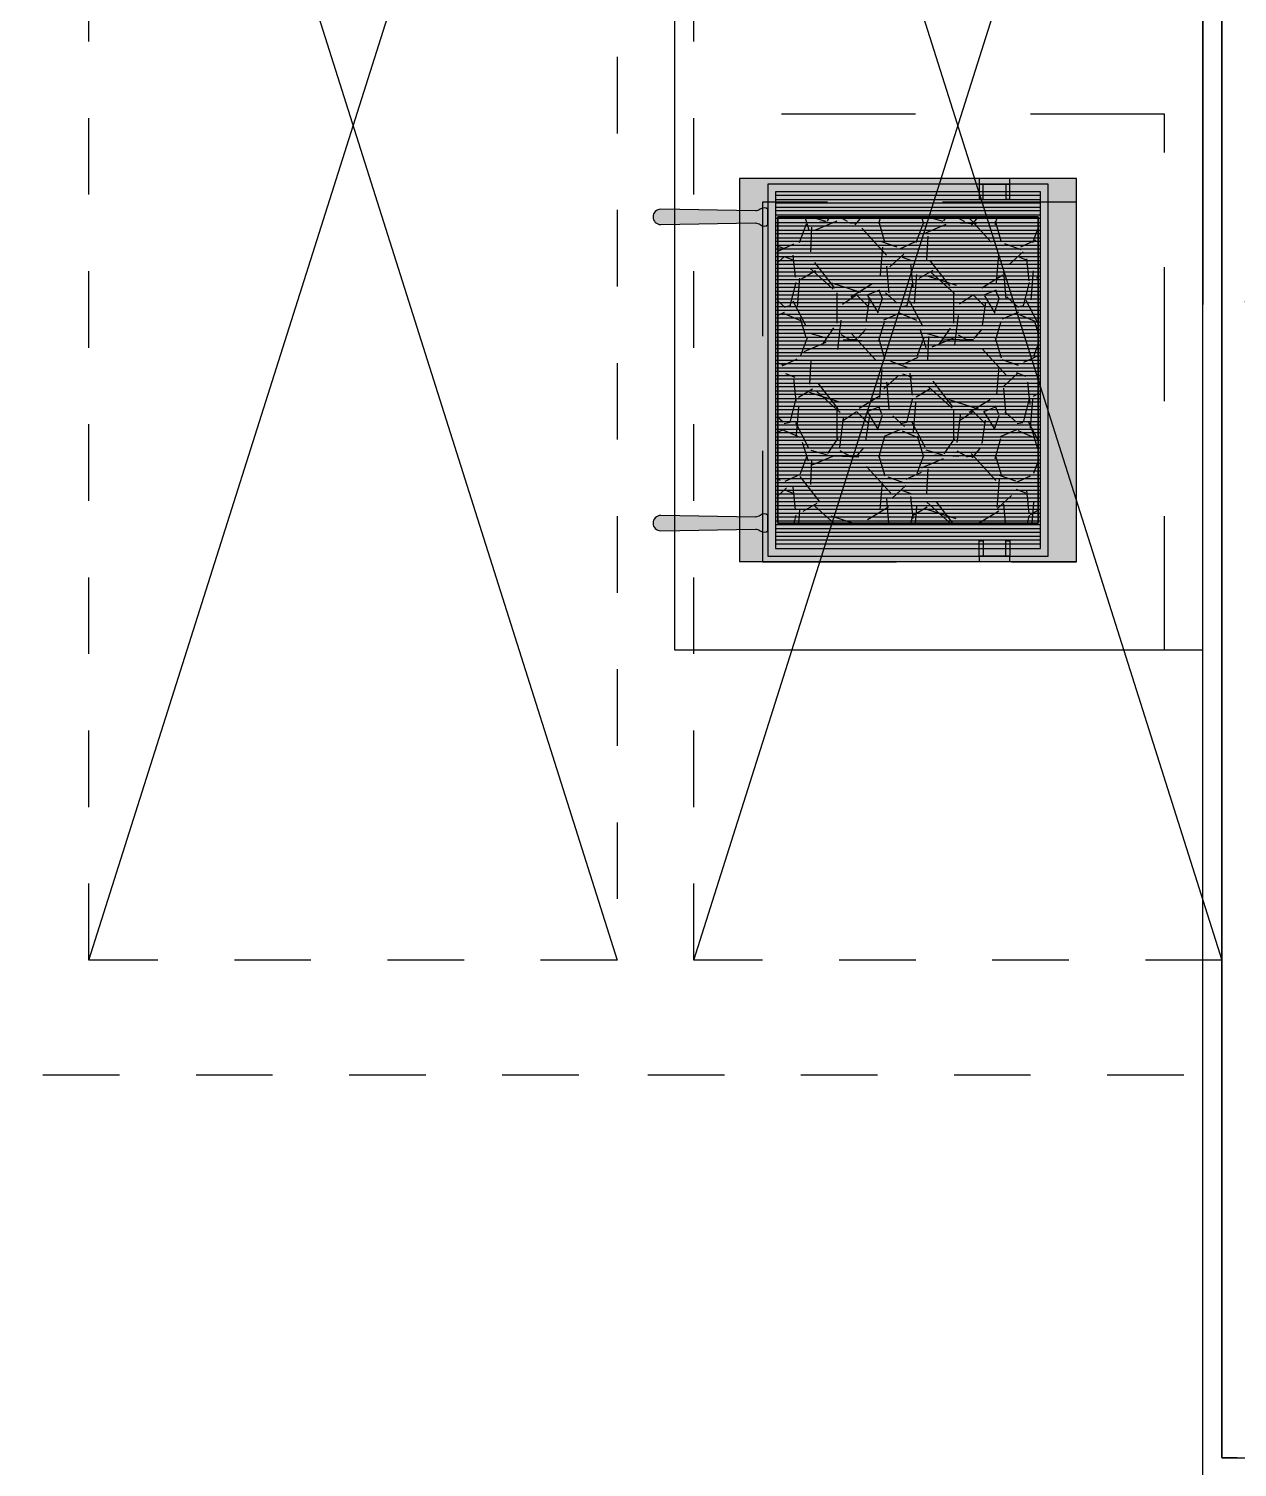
# Model space of a CAD drawing. Header units: metres. Extents: x -40 to 570, y -25 to 184.
# Drawn here: x 72.821 to 74.4, y -7.192 to -5.313 of the extents above; entities that cross this region are included whole.
import ezdxf

# ---------------------------------------------------------------- set-up
doc = ezdxf.new("R2010")
doc.units = ezdxf.units.M
for name, pattern in [('DUPLEX SUPERIOR$0$DASHEDX2', [1.5, 1, -0.5]), ('DUPLEX SUPERIOR$0$DISCONTINU', [0.3250000029802323, 0.1749999970197678, -0.1500000059604645]), ('DUPLEX SUPERIOR$0$ESTILO_TQS_0001', [1, 0.7, -0.3])]:
    doc.linetypes.add(name, pattern=pattern)
for name, color, linetype in [('ARQ-DIM', 2, 'Continuous'), ('DUPLEX SUPERIOR$0$1', 232, 'DUPLEX SUPERIOR$0$DASHEDX2'), ('DUPLEX SUPERIOR$0$21', 232, 'Continuous'), ('DUPLEX SUPERIOR$0$210', 15, 'DUPLEX SUPERIOR$0$ESTILO_TQS_0001'), ('DUPLEX SUPERIOR$0$4', 2, 'Continuous'), ('DUPLEX SUPERIOR$0$5', 232, 'Continuous'), ('DUPLEX SUPERIOR$0$ARQ-ALV ACAB', 4, 'Continuous'), ('DUPLEX SUPERIOR$0$ARQ-ALV OSSO', 5, 'Continuous'), ('DUPLEX SUPERIOR$0$ARQ-HID', 7, 'Continuous'), ('DUPLEX SUPERIOR$0$ARQ-MOB', 7, 'Continuous'), ('DUPLEX SUPERIOR$0$Hatch Largrill', 254, 'Continuous'), ('DUPLEX SUPERIOR$0$Largrill', 1, 'Continuous'), ('DUPLEX SUPERIOR$0$PA_MOB', 1, 'Continuous')]:
    doc.layers.add(name, color=color, linetype=linetype)

# ---------------------------------------------------------------- blocks, each defined once
blk = doc.blocks.new('DUPLEX SUPERIOR$0$planta duplex inferior tipo 1')
at = {"layer": 'DUPLEX SUPERIOR$0$ARQ-ALV ACAB'}
blk.add_lwpolyline([(11.07493068375636, 3.999889886526696), (11.0749339636386, 0.2600190269588851)], dxfattribs=at)
at = {"layer": 'DUPLEX SUPERIOR$0$ARQ-ALV OSSO'}
blk.add_lwpolyline([(11.09998853712318, 3.974889708841437), (11.09993411711397, 0.06501902695888484), (9.490026281357956, 0.06491053205002606), (9.490225878485166, 1.145050558936201), (9.350225447210534, 1.145050558936201)], dxfattribs=at)
at = {"layer": 'DUPLEX SUPERIOR$0$ARQ-ALV OSSO', "elevation": 4.318356323501638e-06}
blk.add_lwpolyline([(11.09998853712318, 3.974889708841437), (11.119961841911, 3.974889567211219)], dxfattribs=at)
blk = doc.blocks.new('*U1068')
at = {"layer": 'DUPLEX SUPERIOR$0$Hatch Largrill'}
h = blk.add_hatch(color=253, dxfattribs=at)
h.set_gradient(color1=(150, 150, 150), color2=(235, 235, 235), rotation=45, tint=1, name='CYLINDER')
h.paths.add_polyline_path([(-0.5, 0), (0, 0), (0, 0.4399999999999979), (-0.5, 0.4399999999999979)])
h.paths.add_polyline_path([(-0.4499999999999993, 0.0499999999999972), (-0.0500000000000007, 0.0499999999999972), (-0.0500000000000007, 0.389999999999997), (-0.4499999999999993, 0.389999999999997)], flags=16)
h.paths.add_polyline_path([(-0.5, 0.3129999999999953), (-0.4930000000000003, 0.3129999999999953), (-0.4930000000000003, 0.352999999999998), (-0.5, 0.352999999999998)], flags=17)
h.paths.add_polyline_path([(-0.0069999999999997, 0.3129999999999953), (0, 0.3129999999999953), (0, 0.352999999999998), (-0.0069999999999997, 0.352999999999998)], flags=16)
h = blk.add_hatch(color=253, dxfattribs=at)
h.set_gradient(color1=(173, 173, 173), rotation=45, tint=1, name='CYLINDER')
h.paths.add_polyline_path([(-0.4930000000000003, 0.0369999999999955), (-0.0069999999999997, 0.0369999999999955), (-0.0069999999999997, 0.4029999999999953), (-0.4930000000000003, 0.4029999999999953)])
h.paths.add_polyline_path([(-0.4829000000000008, 0.0469999999999971), (-0.0168999999999997, 0.0469999999999971), (-0.0168999999999997, 0.3929999999999936), (-0.4829000000000008, 0.3929999999999936)], flags=16)
h = blk.add_hatch(color=253, dxfattribs=at)
h.set_gradient(color1=(173, 173, 173), rotation=45, tint=1, name='CYLINDER')
h.paths.add_polyline_path([(-0.4779000000000019, 0.0469999999999971), (-0.4729000000000011, 0.0469999999999971), (-0.4729000000000011, 0.3929999999999936), (-0.4779000000000019, 0.3929999999999936)])
h = blk.add_hatch(color=253, dxfattribs=at)
h.set_gradient(color1=(173, 173, 173), rotation=45, tint=1, name='CYLINDER')
h.paths.add_polyline_path([(-0.4679000000000021, 0.0469999999999971), (-0.4629000000000012, 0.0469999999999971), (-0.4629000000000012, 0.3929999999999936), (-0.4679000000000021, 0.3929999999999936)])
h = blk.add_hatch(color=253, dxfattribs=at)
h.set_gradient(color1=(173, 173, 173), rotation=45, tint=1, name='CYLINDER')
h.paths.add_polyline_path([(-0.4579000000000022, 0.0469999999999971), (-0.4529000000000015, 0.0469999999999971), (-0.4529000000000015, 0.3929999999999936), (-0.4579000000000022, 0.3929999999999936)])
blk.add_hatch(color=253, dxfattribs=at).paths.add_polyline_path([(-0.4499999999999993, 0.0499999999999972), (-0.0500000000000007, 0.0499999999999972), (-0.0500000000000007, 0.389999999999997), (-0.4499999999999993, 0.389999999999997)])
h = blk.add_hatch(color=253, dxfattribs=at)
h.set_gradient(color1=(173, 173, 173), rotation=45, tint=1, name='CYLINDER')
h.paths.add_polyline_path([(-0.4479000000000024, 0.0469999999999971), (-0.4429000000000018, 0.0469999999999971), (-0.4429000000000018, 0.3929999999999936), (-0.4479000000000024, 0.3929999999999936)])
h = blk.add_hatch(color=253, dxfattribs=at)
h.set_gradient(color1=(173, 173, 173), rotation=45, tint=1, name='CYLINDER')
h.paths.add_polyline_path([(-0.4379000000000027, 0.0469999999999971), (-0.432900000000002, 0.0469999999999971), (-0.432900000000002, 0.3929999999999936), (-0.4379000000000027, 0.3929999999999936)])
h = blk.add_hatch(color=253, dxfattribs=at)
h.set_gradient(color1=(173, 173, 173), rotation=45, tint=1, name='CYLINDER')
h.paths.add_polyline_path([(-0.427900000000003, 0.0469999999999971), (-0.4229000000000022, 0.0469999999999971), (-0.4229000000000022, 0.3929999999999936), (-0.427900000000003, 0.3929999999999936)])
h = blk.add_hatch(color=253, dxfattribs=at)
h.set_gradient(color1=(173, 173, 173), rotation=45, tint=1, name='CYLINDER')
h.paths.add_polyline_path([(-0.4179000000000032, 0.0469999999999971), (-0.4129000000000024, 0.0469999999999971), (-0.4129000000000024, 0.3929999999999936), (-0.4179000000000032, 0.3929999999999936)])
h = blk.add_hatch(color=253, dxfattribs=at)
h.set_gradient(color1=(173, 173, 173), rotation=45, tint=1, name='CYLINDER')
h.paths.add_polyline_path([(-0.4079000000000034, 0.0469999999999971), (-0.4029000000000025, 0.0469999999999971), (-0.4029000000000025, 0.3929999999999936), (-0.4079000000000034, 0.3929999999999936)])
h = blk.add_hatch(color=253, dxfattribs=at)
h.set_gradient(color1=(173, 173, 173), rotation=45, tint=1, name='CYLINDER')
h.paths.add_polyline_path([(-0.3979000000000035, 0.0469999999999971), (-0.3929000000000027, 0.0469999999999971), (-0.3929000000000027, 0.3929999999999936), (-0.3979000000000035, 0.3929999999999936)])
h = blk.add_hatch(color=253, dxfattribs=at)
h.set_gradient(color1=(173, 173, 173), rotation=45, tint=1, name='CYLINDER')
h.paths.add_polyline_path([(-0.3879000000000037, 0.0469999999999971), (-0.3829000000000029, 0.0469999999999971), (-0.3829000000000029, 0.3929999999999936), (-0.3879000000000037, 0.3929999999999936)])
h = blk.add_hatch(color=253, dxfattribs=at)
h.set_gradient(color1=(173, 173, 173), rotation=45, tint=1, name='CYLINDER')
h.paths.add_polyline_path([(-0.3779000000000039, 0.0469999999999971), (-0.3729000000000031, 0.0469999999999971), (-0.3729000000000031, 0.3929999999999936), (-0.3779000000000039, 0.3929999999999936)])
h = blk.add_hatch(color=253, dxfattribs=at)
h.set_gradient(color1=(173, 173, 173), rotation=45, tint=1, name='CYLINDER')
h.paths.add_polyline_path([(-0.3679000000000041, 0.0469999999999971), (-0.3629000000000033, 0.0469999999999971), (-0.3629000000000033, 0.3929999999999936), (-0.3679000000000041, 0.3929999999999936)])
h = blk.add_hatch(color=253, dxfattribs=at)
h.set_gradient(color1=(173, 173, 173), rotation=45, tint=1, name='CYLINDER')
h.paths.add_polyline_path([(-0.3579000000000043, 0.0469999999999971), (-0.3529000000000035, 0.0469999999999971), (-0.3529000000000035, 0.3929999999999936), (-0.3579000000000043, 0.3929999999999936)])
h = blk.add_hatch(color=253, dxfattribs=at)
h.set_gradient(color1=(173, 173, 173), rotation=45, tint=1, name='CYLINDER')
h.paths.add_polyline_path([(-0.3479000000000045, 0.0469999999999971), (-0.3429000000000038, 0.0469999999999971), (-0.3429000000000038, 0.3929999999999936), (-0.3479000000000045, 0.3929999999999936)])
h = blk.add_hatch(color=253, dxfattribs=at)
h.set_gradient(color1=(173, 173, 173), rotation=45, tint=1, name='CYLINDER')
h.paths.add_polyline_path([(-0.3379000000000047, 0.0469999999999971), (-0.332900000000004, 0.0469999999999971), (-0.332900000000004, 0.3929999999999936), (-0.3379000000000047, 0.3929999999999936)])
h = blk.add_hatch(color=253, dxfattribs=at)
h.set_gradient(color1=(173, 173, 173), rotation=45, tint=1, name='CYLINDER')
h.paths.add_polyline_path([(-0.327900000000005, 0.0469999999999971), (-0.3229000000000042, 0.0469999999999971), (-0.3229000000000042, 0.3929999999999936), (-0.327900000000005, 0.3929999999999936)])
h = blk.add_hatch(color=253, dxfattribs=at)
h.set_gradient(color1=(173, 173, 173), rotation=45, tint=1, name='CYLINDER')
h.paths.add_polyline_path([(-0.3179000000000052, 0.0469999999999971), (-0.3129000000000044, 0.0469999999999971), (-0.3129000000000044, 0.3929999999999936), (-0.3179000000000052, 0.3929999999999936)])
h = blk.add_hatch(color=253, dxfattribs=at)
h.set_gradient(color1=(173, 173, 173), rotation=45, tint=1, name='CYLINDER')
h.paths.add_polyline_path([(-0.3079000000000054, 0.0469999999999971), (-0.3029000000000046, 0.0469999999999971), (-0.3029000000000046, 0.3929999999999936), (-0.3079000000000054, 0.3929999999999936)])
h = blk.add_hatch(color=253, dxfattribs=at)
h.set_gradient(color1=(173, 173, 173), rotation=45, tint=1, name='CYLINDER')
h.paths.add_polyline_path([(-0.2979000000000056, 0.0469999999999971), (-0.2929000000000048, 0.0469999999999971), (-0.2929000000000048, 0.3929999999999936), (-0.2979000000000056, 0.3929999999999936)])
h = blk.add_hatch(color=253, dxfattribs=at)
h.set_gradient(color1=(173, 173, 173), rotation=45, tint=1, name='CYLINDER')
h.paths.add_polyline_path([(-0.2879000000000058, 0.0469999999999971), (-0.282900000000005, 0.0469999999999971), (-0.282900000000005, 0.3929999999999936), (-0.2879000000000058, 0.3929999999999936)])
h = blk.add_hatch(color=253, dxfattribs=at)
h.set_gradient(color1=(173, 173, 173), rotation=45, tint=1, name='CYLINDER')
h.paths.add_polyline_path([(-0.277900000000006, 0.0469999999999971), (-0.2729000000000052, 0.0469999999999971), (-0.2729000000000052, 0.3929999999999936), (-0.277900000000006, 0.3929999999999936)])
h = blk.add_hatch(color=253, dxfattribs=at)
h.set_gradient(color1=(173, 173, 173), rotation=45, tint=1, name='CYLINDER')
h.paths.add_polyline_path([(-0.2679000000000062, 0.0469999999999971), (-0.2629000000000055, 0.0469999999999971), (-0.2629000000000055, 0.3929999999999936), (-0.2679000000000062, 0.3929999999999936)])
h = blk.add_hatch(color=253, dxfattribs=at)
h.set_gradient(color1=(173, 173, 173), rotation=45, tint=1, name='CYLINDER')
h.paths.add_polyline_path([(-0.2579000000000065, 0.0469999999999971), (-0.2529000000000057, 0.0469999999999971), (-0.2529000000000057, 0.3929999999999936), (-0.2579000000000065, 0.3929999999999936)])
h = blk.add_hatch(color=253, dxfattribs=at)
h.set_gradient(color1=(173, 173, 173), rotation=45, tint=1, name='CYLINDER')
h.paths.add_polyline_path([(-0.2479000000000067, 0.0469999999999971), (-0.2429000000000059, 0.0469999999999971), (-0.2429000000000059, 0.3929999999999936), (-0.2479000000000067, 0.3929999999999936)])
h = blk.add_hatch(color=253, dxfattribs=at)
h.set_gradient(color1=(173, 173, 173), rotation=45, tint=1, name='CYLINDER')
h.paths.add_polyline_path([(-0.2379000000000069, 0.0469999999999971), (-0.2329000000000061, 0.0469999999999971), (-0.2329000000000061, 0.3929999999999936), (-0.2379000000000069, 0.3929999999999936)])
h = blk.add_hatch(color=253, dxfattribs=at)
h.set_gradient(color1=(173, 173, 173), rotation=45, tint=1, name='CYLINDER')
h.paths.add_polyline_path([(-0.2279000000000071, 0.0469999999999971), (-0.2229000000000063, 0.0469999999999971), (-0.2229000000000063, 0.3929999999999936), (-0.2279000000000071, 0.3929999999999936)])
h = blk.add_hatch(color=253, dxfattribs=at)
h.set_gradient(color1=(173, 173, 173), rotation=45, tint=1, name='CYLINDER')
h.paths.add_polyline_path([(-0.2179000000000073, 0.0469999999999971), (-0.2129000000000065, 0.0469999999999971), (-0.2129000000000065, 0.3929999999999936), (-0.2179000000000073, 0.3929999999999936)])
h = blk.add_hatch(color=253, dxfattribs=at)
h.set_gradient(color1=(173, 173, 173), rotation=45, tint=1, name='CYLINDER')
h.paths.add_polyline_path([(-0.2079000000000075, 0.0469999999999971), (-0.2029000000000067, 0.0469999999999971), (-0.2029000000000067, 0.3929999999999936), (-0.2079000000000075, 0.3929999999999936)])
h = blk.add_hatch(color=253, dxfattribs=at)
h.set_gradient(color1=(173, 173, 173), rotation=45, tint=1, name='CYLINDER')
h.paths.add_polyline_path([(-0.1979000000000077, 0.0469999999999971), (-0.1929000000000069, 0.0469999999999971), (-0.1929000000000069, 0.3929999999999936), (-0.1979000000000077, 0.3929999999999936)])
h = blk.add_hatch(color=253, dxfattribs=at)
h.set_gradient(color1=(173, 173, 173), rotation=45, tint=1, name='CYLINDER')
h.paths.add_polyline_path([(-0.1879000000000079, 0.0469999999999971), (-0.1829000000000072, 0.0469999999999971), (-0.1829000000000072, 0.3929999999999936), (-0.1879000000000079, 0.3929999999999936)])
h = blk.add_hatch(color=253, dxfattribs=at)
h.set_gradient(color1=(173, 173, 173), rotation=45, tint=1, name='CYLINDER')
h.paths.add_polyline_path([(-0.1779000000000082, 0.0469999999999971), (-0.1729000000000074, 0.0469999999999971), (-0.1729000000000074, 0.3929999999999936), (-0.1779000000000082, 0.3929999999999936)])
h = blk.add_hatch(color=253, dxfattribs=at)
h.set_gradient(color1=(173, 173, 173), rotation=45, tint=1, name='CYLINDER')
h.paths.add_polyline_path([(-0.1679000000000084, 0.0469999999999971), (-0.1629000000000076, 0.0469999999999971), (-0.1629000000000076, 0.3929999999999936), (-0.1679000000000084, 0.3929999999999936)])
h = blk.add_hatch(color=253, dxfattribs=at)
h.set_gradient(color1=(173, 173, 173), rotation=45, tint=1, name='CYLINDER')
h.paths.add_polyline_path([(-0.1579000000000086, 0.0469999999999971), (-0.1529000000000078, 0.0469999999999971), (-0.1529000000000078, 0.3929999999999936), (-0.1579000000000086, 0.3929999999999936)])
h = blk.add_hatch(color=253, dxfattribs=at)
h.set_gradient(color1=(173, 173, 173), rotation=45, tint=1, name='CYLINDER')
h.paths.add_polyline_path([(-0.1479000000000088, 0.0469999999999971), (-0.142900000000008, 0.0469999999999971), (-0.142900000000008, 0.3929999999999936), (-0.1479000000000088, 0.3929999999999936)])
h = blk.add_hatch(color=253, dxfattribs=at)
h.set_gradient(color1=(173, 173, 173), rotation=45, tint=1, name='CYLINDER')
h.paths.add_polyline_path([(-0.137900000000009, 0.0469999999999971), (-0.1329000000000082, 0.0469999999999971), (-0.1329000000000082, 0.3929999999999936), (-0.137900000000009, 0.3929999999999936)])
h = blk.add_hatch(color=253, dxfattribs=at)
h.set_gradient(color1=(173, 173, 173), rotation=45, tint=1, name='CYLINDER')
h.paths.add_polyline_path([(-0.1279000000000092, 0.0469999999999971), (-0.1229000000000084, 0.0469999999999971), (-0.1229000000000084, 0.3929999999999936), (-0.1279000000000092, 0.3929999999999936)])
h = blk.add_hatch(color=253, dxfattribs=at)
h.set_gradient(color1=(173, 173, 173), rotation=45, tint=1, name='CYLINDER')
h.paths.add_polyline_path([(-0.1179000000000094, 0.0469999999999971), (-0.1129000000000087, 0.0469999999999971), (-0.1129000000000087, 0.3929999999999936), (-0.1179000000000094, 0.3929999999999936)])
h = blk.add_hatch(color=253, dxfattribs=at)
h.set_gradient(color1=(173, 173, 173), rotation=45, tint=1, name='CYLINDER')
h.paths.add_polyline_path([(-0.1079000000000096, 0.0469999999999971), (-0.1029000000000089, 0.0469999999999971), (-0.1029000000000089, 0.3929999999999936), (-0.1079000000000096, 0.3929999999999936)])
h = blk.add_hatch(color=253, dxfattribs=at)
h.set_gradient(color1=(173, 173, 173), rotation=45, tint=1, name='CYLINDER')
h.paths.add_polyline_path([(-0.0979000000000099, 0.0469999999999971), (-0.0929000000000091, 0.0469999999999971), (-0.0929000000000091, 0.3929999999999936), (-0.0979000000000099, 0.3929999999999936)])
h = blk.add_hatch(color=253, dxfattribs=at)
h.set_gradient(color1=(173, 173, 173), rotation=45, tint=1, name='CYLINDER')
h.paths.add_polyline_path([(-0.0879000000000101, 0.0469999999999971), (-0.0829000000000093, 0.0469999999999971), (-0.0829000000000093, 0.3929999999999936), (-0.0879000000000101, 0.3929999999999936)])
h = blk.add_hatch(color=253, dxfattribs=at)
h.set_gradient(color1=(173, 173, 173), rotation=45, tint=1, name='CYLINDER')
h.paths.add_polyline_path([(-0.0779000000000103, 0.0469999999999971), (-0.0729000000000095, 0.0469999999999971), (-0.0729000000000095, 0.3929999999999936), (-0.0779000000000103, 0.3929999999999936)])
h = blk.add_hatch(color=253, dxfattribs=at)
h.set_gradient(color1=(173, 173, 173), rotation=45, tint=1, name='CYLINDER')
h.paths.add_polyline_path([(-0.0679000000000105, 0.0469999999999971), (-0.0629000000000097, 0.0469999999999971), (-0.0629000000000097, 0.3929999999999936), (-0.0679000000000105, 0.3929999999999936)])
h = blk.add_hatch(color=253, dxfattribs=at)
h.set_gradient(color1=(173, 173, 173), rotation=45, tint=1, name='CYLINDER')
h.paths.add_polyline_path([(-0.0579000000000107, 0.0469999999999971), (-0.0529000000000108, 0.0469999999999971), (-0.0529000000000108, 0.3929999999999936), (-0.0579000000000107, 0.3929999999999936)])
h = blk.add_hatch(color=253, dxfattribs=at)
h.set_gradient(color1=(173, 173, 173), rotation=45, tint=1, name='CYLINDER')
h.paths.add_polyline_path([(-0.0479000000000109, 0.0469999999999971), (-0.0429000000000102, 0.0469999999999971), (-0.0429000000000102, 0.3929999999999936), (-0.0479000000000109, 0.3929999999999936)])
h = blk.add_hatch(color=253, dxfattribs=at)
h.set_gradient(color1=(173, 173, 173), rotation=45, tint=1, name='CYLINDER')
h.paths.add_polyline_path([(-0.0379000000000112, 0.0469999999999971), (-0.0329000000000104, 0.0469999999999971), (-0.0329000000000104, 0.3929999999999936), (-0.0379000000000112, 0.3929999999999936)])
h = blk.add_hatch(color=253, dxfattribs=at)
h.set_gradient(color1=(173, 173, 173), rotation=45, tint=1, name='CYLINDER')
h.paths.add_polyline_path([(-0.0279000000000114, 0.0469999999999971), (-0.0229000000000106, 0.0469999999999971), (-0.0229000000000106, 0.3929999999999936), (-0.0279000000000114, 0.3929999999999936)])
h = blk.add_hatch(color=253, dxfattribs=at)
h.set_gradient(color1=(173, 173, 173), rotation=45, tint=1, name='CYLINDER')
h.paths.add_polyline_path([(-0.5, 0.3129999999999953), (-0.4930000000000003, 0.3129999999999953), (-0.4930000000000003, 0.352999999999998), (-0.5, 0.352999999999998)])
h.paths.add_polyline_path([(-0.0069999999999997, 0.3129999999999953), (0, 0.3129999999999953), (0, 0.352999999999998), (-0.0069999999999997, 0.352999999999998)])
h = blk.add_hatch(color=253, dxfattribs=at)
h.set_gradient(color1=(173, 173, 173), rotation=45, tint=1, name='CYLINDER')
h.paths.add_polyline_path([(-0.4930000000000003, 0.347999999999999), (-0.4730000000000008, 0.347999999999999), (-0.4730000000000008, 0.352999999999998), (-0.4930000000000003, 0.352999999999998)])
h.paths.add_polyline_path([(-0.4930000000000003, 0.3129999999999953), (-0.4730000000000008, 0.3129999999999953), (-0.4730000000000008, 0.3179999999999943), (-0.4930000000000003, 0.3179999999999943)])
h = blk.add_hatch(color=253, dxfattribs=at)
h.set_gradient(color1=(173, 173, 173), rotation=45, tint=1, name='CYLINDER')
h.paths.add_polyline_path([(-0.0069999999999997, 0.347999999999999), (-0.0269999999999993, 0.347999999999999), (-0.0269999999999993, 0.352999999999998), (-0.0069999999999997, 0.352999999999998)])
h.paths.add_polyline_path([(-0.0069999999999997, 0.3129999999999953), (-0.0269999999999993, 0.3129999999999953), (-0.0269999999999993, 0.3179999999999943), (-0.0069999999999997, 0.3179999999999943)])
h = blk.add_hatch(color=253, dxfattribs=at)
h.set_gradient(color1=(173, 173, 173), color2=(214, 214, 214), rotation=45, tint=1, name='CYLINDER')
edge = h.paths.add_edge_path()
edge.add_line((-0.4577917786448484, 0.0206603958884735), (-0.4599999999999991, -0.1030000000000015))
edge.add_arc((-0.4499999999999993, -0.1030000000000015), 0.009999999999999787, 180, 360)
edge.add_line((-0.4399999999999995, -0.1030000000000015), (-0.4422082213551501, 0.020660395888445))
edge.add_arc((-0.4274983449304524, 0.01909101518969371), 0.0147933573000686, 147.6811216957337, 173.9102116723435, ccw=False)
edge.add_arc((-0.4452500000000042, 0.0319999999999947), 0.007250000000003951, 316.3971810273174, 403.6028189726826)
edge.add_line((-0.4399999999999995, 0.0369999999999955), (-0.4599999999999991, 0.0369999999999955))
edge.add_arc((-0.4547499999999979, 0.0319999999999947), 0.00725000000000138, 136.397181027298, 223.602818972702)
edge.add_arc((-0.4725016550695304, 0.01909101518969219), 0.01479335730005605, 6.089788327778592, 32.31887830430401, ccw=False)
h = blk.add_hatch(color=253, dxfattribs=at)
h.set_gradient(color1=(173, 173, 173), color2=(214, 214, 214), rotation=45, tint=1, name='CYLINDER')
edge = h.paths.add_edge_path()
edge.add_line((-0.0577917786448499, 0.0206603958884735), (-0.0600000000000005, -0.1030000000000015))
edge.add_arc((-0.0500000000000007, -0.1030000000000015), 0.0099999999999998, 180, 360)
edge.add_line((-0.0400000000000009, -0.1030000000000015), (-0.0422082213551516, 0.020660395888445))
edge.add_arc((-0.02749834493045376, 0.01909101518969359), 0.01479335730006866, 147.6811216957333, 173.9102116723431, ccw=False)
edge.add_arc((-0.04525000000000561, 0.0319999999999947), 0.007250000000003956, 316.3971810273175, 403.6028189726826)
edge.add_line((-0.0400000000000009, 0.0369999999999955), (-0.0600000000000005, 0.0369999999999955))
edge.add_arc((-0.05474999999999934, 0.0319999999999947), 0.007250000000001391, 136.3971810272981, 223.6028189727019)
edge.add_arc((-0.07250165506953182, 0.01909101518969228), 0.014793357300056, 6.089788327778308, 32.31887830430372, ccw=False)
at = {"layer": 'DUPLEX SUPERIOR$0$Largrill'}
h = blk.add_hatch(dxfattribs=at)
h.set_pattern_fill('GRAVEL', color=254, scale=0.006, angle=270)
h.set_pattern_definition([(228.0127875, (-5.142959903690836, 18.48634724131397), (-1.219200000095747, -1.371599999914905), [0.0205032864, -2.029829018373899]), (184.969741, (-5.15667590369084, 18.47110724131396), (1.82879999927643, 0.1524000086818754), [0.0351842832, -3.483242933611438]), (132.5104471, (-5.191727903690837, 18.46805924131396), (1.524000000643649, -1.676399999414756), [0.0248088912, -2.456083367645998]), (267.273689, (-5.251163903690841, 18.42995924131396), (0.1524000003191835, 3.047999999983987), [0.03204027119999998, -3.171986245544272]), (292.83365418, (-5.25268790369084, 18.39795524131396), (-0.7620000000638047, 1.828799999973323), [0.03141802199999999, -3.110388464720632]), (357.2736889999999, (-5.240495903690837, 18.36899924131396), (-3.047999999983987, 0.1524000003191837), [0.03204027119999998, -3.171986245544272]), (37.69424047, (-5.208491903690838, 18.36747524131396), (-1.981199999912153, -1.524000000114024), [0.0423716196, -4.194786918854819]), (72.25532837, (-5.174963903690841, 18.39338324131396), (1.066800000286757, 3.352799999908731), [0.0400031712, -3.9603153961143]), (121.42956562, (-5.162771903690837, 18.43148324131396), (-1.219200000172987, 1.98119999989356), [0.03214878, -3.18273274192272]), (175.2363583, (-5.179535903690836, 18.45891524131397), (1.67639999997597, -0.1524000002633554), [0.03670279679999999, -1.798436216999997]), (222.3974378, (-5.216111903690839, 18.46196324131397), (-1.828799999941479, -1.676400000063839), [0.04746467519999998, -4.699006350730611]), (138.81407483, (-5.100287903690839, 18.42843524131397), (-1.06679999993601, 0.9144000000743508), [0.0162002724, -1.603833949460639]), (171.4692344, (-5.112479903690838, 18.43910324131396), (1.981200000053379, -0.3047999996542405), [0.0308209188, -3.051278339822399]), (225, (-5.142959903690836, 18.44367524131396), (0, -0.1524000000000143), [0.0215525604, -0.19397358650568]), (203.19859051, (-5.153627903690837, 18.46196324131397), (0.7620000000207654, 0.30479999994656), [0.0116064792, -1.149037342133639]), (291.80140949, (-5.164295903690837, 18.45739124131396), (-0.1524000000318897, 0.4571999999893725), [0.0164139372, -0.8042851794]), (30.96375653, (-5.158199903690839, 18.44215124131396), (0.4572000000111829, 0.3047999999832675), [0.02665917959999999, -0.8619778891745987]), (161.56505118, (-5.135339903690834, 18.45586724131397), (0.3048000000079551, -0.1523999999840252), [0.0192772284, -0.46265388700968]), (16.389540334, (-5.25268790369084, 18.45739124131396), (1.524000000000008, 0.4572000000000146), [0.02700528, -2.673529600352333]), (70.34617594, (-5.226779903690838, 18.46501124131396), (-0.609600000055759, -1.676399999980224), [0.0226559364, -2.242932940691999]), (293.19859051, (-5.135339903690834, 18.48634724131397), (-0.3047999999467957, 0.7620000000213172), [0.023212806, -1.137431015333637]), (343.6104596700001, (-5.12619590369084, 18.46501124131396), (-1.524000000031936, 0.4571999998933717), [0.02700527999999999, -2.673529600352393]), (339.44395478, (-5.25268790369084, 18.36290324131396), (-0.7619999999999918, 0.3048000000000126), [0.026042112, -1.276064058786356]), (294.7751406, (-5.228303903690836, 18.35375924131396), (-0.7620000009070158, 1.676399999587635), [0.0218203272, -2.160215602843198]), (66.80140949, (-5.133815903690836, 18.33394724131396), (0.3047999999521379, 0.7620000000191581), [0.023212806, -1.137431015333639]), (17.35402464, (-5.124671903690837, 18.35528324131396), (-1.981199999960581, -0.6096000001279478), [0.0255469644, -2.529142558812]), (69.44395478, (-5.208491903690838, 18.33394724131396), (-0.3048000000053077, -0.7619999999978779), [0.013021056, -1.28908511478636]), (101.3099324739999, (-5.142959903690836, 18.33394724131396), (-0.152400000000024, 0.6096000000000223), [0.007770875999999999, -0.7693196978715601]), (165.963756532, (-5.144483903690837, 18.34156724131396), (0.4571999999999708, -0.1523999999999919), [0.031418022, -0.59694327534414]), (186.00900596, (-5.174963903690841, 18.34918724131396), (1.52399999999192, 0.1524000000797612), [0.02911602, -2.882481891800218]), (303.69006753, (-5.158199903690839, 18.42843524131397), (-0.1524000000211781, 0.3047999999894221), [0.0219794328, -0.5275065815808003]), (353.15722659, (-5.14600790369084, 18.41014724131397), (2.590800000015939, -0.3047999998643636), [0.0383734056, -3.798960543901857]), (60.9453959, (-5.10790790369084, 18.40557524131396), (-0.6096000000167812, -1.066799999990414), [0.0156904944, -1.553363539086598]), (90, (-5.100287903690839, 18.41929124131397), (-0.1524, 0.1524), [0.009144, -0.143256]), (120.25643716, (-5.178011903690839, 18.35375924131396), (0.6095999999254299, -1.066800000042587), [0.0211720176, -2.096036446392]), (48.01278749999999, (-5.188679903690838, 18.37204724131397), (1.219200000100518, 1.371599999910612), [0.04100657279999999, -2.009325731973899]), (0, (-5.161247903690836, 18.40252724131396), (0.1524, 0.1524), [0.039624, -0.112776]), (325.3048465, (-5.121623903690838, 18.40252724131396), (1.52400000057729, -1.066799999175274), [0.0240965736, -2.385559003448399]), (254.0546040999999, (-5.101811903690839, 18.38881124131397), (-0.1523999999893534, -0.6096000000026848), [0.02218974479999999, -1.087299002326318]), (207.64597536, (-5.10790790369084, 18.36747524131396), (-2.895600000106402, -1.523999999797843), [0.03612870599999999, -3.576747865376272]), (175.42607874, (-5.139911903690839, 18.35071124131397), (-1.981199999999929, 0.1523999999999687), [0.0382217676, -3.783950787374398])])
h.paths.add_polyline_path([(-0.4499999999999993, 0.0499999999999972), (-0.0500000000000007, 0.0499999999999972), (-0.0500000000000007, 0.389999999999997), (-0.4499999999999993, 0.389999999999997)])
at = {"layer": 'DUPLEX SUPERIOR$0$Largrill', "color": 0}
blk.add_lwpolyline([(-0.5, 0), (0, 0), (0, 0.4399999999999979), (-0.5, 0.4399999999999979), (-0.5, 0)], dxfattribs=at)
for points in [[(-0.4930000000000003, 0.0369999999999955), (-0.0069999999999997, 0.0369999999999955), (-0.0069999999999997, 0.4029999999999953), (-0.4930000000000003, 0.4029999999999953)], [(-0.4829000000000008, 0.0469999999999971), (-0.0168999999999997, 0.0469999999999971), (-0.0168999999999997, 0.3929999999999936), (-0.4829000000000008, 0.3929999999999936)], [(-0.4779000000000019, 0.0469999999999971), (-0.4729000000000011, 0.0469999999999971), (-0.4729000000000011, 0.3929999999999936), (-0.4779000000000019, 0.3929999999999936)], [(-0.4679000000000021, 0.0469999999999971), (-0.4629000000000012, 0.0469999999999971), (-0.4629000000000012, 0.3929999999999936), (-0.4679000000000021, 0.3929999999999936)], [(-0.4579000000000022, 0.0469999999999971), (-0.4529000000000015, 0.0469999999999971), (-0.4529000000000015, 0.3929999999999936), (-0.4579000000000022, 0.3929999999999936)], [(-0.4499999999999993, 0.389999999999997), (-0.0500000000000007, 0.389999999999997), (-0.0500000000000007, 0.0499999999999972), (-0.4499999999999993, 0.0499999999999972)], [(-0.4499999999999993, 0.0499999999999972), (-0.0500000000000007, 0.0499999999999972), (-0.0500000000000007, 0.389999999999997), (-0.4499999999999993, 0.389999999999997)], [(-0.4479000000000024, 0.0469999999999971), (-0.4429000000000018, 0.0469999999999971), (-0.4429000000000018, 0.3929999999999936), (-0.4479000000000024, 0.3929999999999936)], [(-0.4379000000000027, 0.0469999999999971), (-0.432900000000002, 0.0469999999999971), (-0.432900000000002, 0.3929999999999936), (-0.4379000000000027, 0.3929999999999936)], [(-0.427900000000003, 0.0469999999999971), (-0.4229000000000022, 0.0469999999999971), (-0.4229000000000022, 0.3929999999999936), (-0.427900000000003, 0.3929999999999936)], [(-0.4179000000000032, 0.0469999999999971), (-0.4129000000000024, 0.0469999999999971), (-0.4129000000000024, 0.3929999999999936), (-0.4179000000000032, 0.3929999999999936)], [(-0.4079000000000034, 0.0469999999999971), (-0.4029000000000025, 0.0469999999999971), (-0.4029000000000025, 0.3929999999999936), (-0.4079000000000034, 0.3929999999999936)], [(-0.3979000000000035, 0.0469999999999971), (-0.3929000000000027, 0.0469999999999971), (-0.3929000000000027, 0.3929999999999936), (-0.3979000000000035, 0.3929999999999936)], [(-0.3879000000000037, 0.0469999999999971), (-0.3829000000000029, 0.0469999999999971), (-0.3829000000000029, 0.3929999999999936), (-0.3879000000000037, 0.3929999999999936)], [(-0.3779000000000039, 0.0469999999999971), (-0.3729000000000031, 0.0469999999999971), (-0.3729000000000031, 0.3929999999999936), (-0.3779000000000039, 0.3929999999999936)], [(-0.3679000000000041, 0.0469999999999971), (-0.3629000000000033, 0.0469999999999971), (-0.3629000000000033, 0.3929999999999936), (-0.3679000000000041, 0.3929999999999936)], [(-0.3579000000000043, 0.0469999999999971), (-0.3529000000000035, 0.0469999999999971), (-0.3529000000000035, 0.3929999999999936), (-0.3579000000000043, 0.3929999999999936)], [(-0.3479000000000045, 0.0469999999999971), (-0.3429000000000038, 0.0469999999999971), (-0.3429000000000038, 0.3929999999999936), (-0.3479000000000045, 0.3929999999999936)], [(-0.3379000000000047, 0.0469999999999971), (-0.332900000000004, 0.0469999999999971), (-0.332900000000004, 0.3929999999999936), (-0.3379000000000047, 0.3929999999999936)], [(-0.327900000000005, 0.0469999999999971), (-0.3229000000000042, 0.0469999999999971), (-0.3229000000000042, 0.3929999999999936), (-0.327900000000005, 0.3929999999999936)], [(-0.3179000000000052, 0.0469999999999971), (-0.3129000000000044, 0.0469999999999971), (-0.3129000000000044, 0.3929999999999936), (-0.3179000000000052, 0.3929999999999936)], [(-0.3079000000000054, 0.0469999999999971), (-0.3029000000000046, 0.0469999999999971), (-0.3029000000000046, 0.3929999999999936), (-0.3079000000000054, 0.3929999999999936)], [(-0.2979000000000056, 0.0469999999999971), (-0.2929000000000048, 0.0469999999999971), (-0.2929000000000048, 0.3929999999999936), (-0.2979000000000056, 0.3929999999999936)], [(-0.2879000000000058, 0.0469999999999971), (-0.282900000000005, 0.0469999999999971), (-0.282900000000005, 0.3929999999999936), (-0.2879000000000058, 0.3929999999999936)], [(-0.277900000000006, 0.0469999999999971), (-0.2729000000000052, 0.0469999999999971), (-0.2729000000000052, 0.3929999999999936), (-0.277900000000006, 0.3929999999999936)], [(-0.2679000000000062, 0.0469999999999971), (-0.2629000000000055, 0.0469999999999971), (-0.2629000000000055, 0.3929999999999936), (-0.2679000000000062, 0.3929999999999936)], [(-0.2579000000000065, 0.0469999999999971), (-0.2529000000000057, 0.0469999999999971), (-0.2529000000000057, 0.3929999999999936), (-0.2579000000000065, 0.3929999999999936)], [(-0.2479000000000067, 0.0469999999999971), (-0.2429000000000059, 0.0469999999999971), (-0.2429000000000059, 0.3929999999999936), (-0.2479000000000067, 0.3929999999999936)], [(-0.2379000000000069, 0.0469999999999971), (-0.2329000000000061, 0.0469999999999971), (-0.2329000000000061, 0.3929999999999936), (-0.2379000000000069, 0.3929999999999936)], [(-0.2279000000000071, 0.0469999999999971), (-0.2229000000000063, 0.0469999999999971), (-0.2229000000000063, 0.3929999999999936), (-0.2279000000000071, 0.3929999999999936)], [(-0.2179000000000073, 0.0469999999999971), (-0.2129000000000065, 0.0469999999999971), (-0.2129000000000065, 0.3929999999999936), (-0.2179000000000073, 0.3929999999999936)], [(-0.2079000000000075, 0.0469999999999971), (-0.2029000000000067, 0.0469999999999971), (-0.2029000000000067, 0.3929999999999936), (-0.2079000000000075, 0.3929999999999936)], [(-0.1979000000000077, 0.0469999999999971), (-0.1929000000000069, 0.0469999999999971), (-0.1929000000000069, 0.3929999999999936), (-0.1979000000000077, 0.3929999999999936)], [(-0.1879000000000079, 0.0469999999999971), (-0.1829000000000072, 0.0469999999999971), (-0.1829000000000072, 0.3929999999999936), (-0.1879000000000079, 0.3929999999999936)], [(-0.1779000000000082, 0.0469999999999971), (-0.1729000000000074, 0.0469999999999971), (-0.1729000000000074, 0.3929999999999936), (-0.1779000000000082, 0.3929999999999936)], [(-0.1679000000000084, 0.0469999999999971), (-0.1629000000000076, 0.0469999999999971), (-0.1629000000000076, 0.3929999999999936), (-0.1679000000000084, 0.3929999999999936)], [(-0.1579000000000086, 0.0469999999999971), (-0.1529000000000078, 0.0469999999999971), (-0.1529000000000078, 0.3929999999999936), (-0.1579000000000086, 0.3929999999999936)], [(-0.1479000000000088, 0.0469999999999971), (-0.142900000000008, 0.0469999999999971), (-0.142900000000008, 0.3929999999999936), (-0.1479000000000088, 0.3929999999999936)], [(-0.137900000000009, 0.0469999999999971), (-0.1329000000000082, 0.0469999999999971), (-0.1329000000000082, 0.3929999999999936), (-0.137900000000009, 0.3929999999999936)], [(-0.1279000000000092, 0.0469999999999971), (-0.1229000000000084, 0.0469999999999971), (-0.1229000000000084, 0.3929999999999936), (-0.1279000000000092, 0.3929999999999936)], [(-0.1179000000000094, 0.0469999999999971), (-0.1129000000000087, 0.0469999999999971), (-0.1129000000000087, 0.3929999999999936), (-0.1179000000000094, 0.3929999999999936)], [(-0.1079000000000096, 0.0469999999999971), (-0.1029000000000089, 0.0469999999999971), (-0.1029000000000089, 0.3929999999999936), (-0.1079000000000096, 0.3929999999999936)], [(-0.0979000000000099, 0.0469999999999971), (-0.0929000000000091, 0.0469999999999971), (-0.0929000000000091, 0.3929999999999936), (-0.0979000000000099, 0.3929999999999936)], [(-0.0879000000000101, 0.0469999999999971), (-0.0829000000000093, 0.0469999999999971), (-0.0829000000000093, 0.3929999999999936), (-0.0879000000000101, 0.3929999999999936)], [(-0.0779000000000103, 0.0469999999999971), (-0.0729000000000095, 0.0469999999999971), (-0.0729000000000095, 0.3929999999999936), (-0.0779000000000103, 0.3929999999999936)], [(-0.0679000000000105, 0.0469999999999971), (-0.0629000000000097, 0.0469999999999971), (-0.0629000000000097, 0.3929999999999936), (-0.0679000000000105, 0.3929999999999936)], [(-0.0579000000000107, 0.0469999999999971), (-0.0529000000000108, 0.0469999999999971), (-0.0529000000000108, 0.3929999999999936), (-0.0579000000000107, 0.3929999999999936)], [(-0.0479000000000109, 0.0469999999999971), (-0.0429000000000102, 0.0469999999999971), (-0.0429000000000102, 0.3929999999999936), (-0.0479000000000109, 0.3929999999999936)], [(-0.0379000000000112, 0.0469999999999971), (-0.0329000000000104, 0.0469999999999971), (-0.0329000000000104, 0.3929999999999936), (-0.0379000000000112, 0.3929999999999936)], [(-0.0279000000000114, 0.0469999999999971), (-0.0229000000000106, 0.0469999999999971), (-0.0229000000000106, 0.3929999999999936), (-0.0279000000000114, 0.3929999999999936)], [(-0.5, 0.3129999999999953), (-0.4930000000000003, 0.3129999999999953), (-0.4930000000000003, 0.352999999999998), (-0.5, 0.352999999999998)], [(-0.4930000000000003, 0.347999999999999), (-0.4730000000000008, 0.347999999999999), (-0.4730000000000008, 0.352999999999998), (-0.4930000000000003, 0.352999999999998)], [(-0.0069999999999997, 0.347999999999999), (-0.0269999999999993, 0.347999999999999), (-0.0269999999999993, 0.352999999999998), (-0.0069999999999997, 0.352999999999998)], [(-0.0069999999999997, 0.3129999999999953), (0, 0.3129999999999953), (0, 0.352999999999998), (-0.0069999999999997, 0.352999999999998)], [(-0.4930000000000003, 0.3129999999999953), (-0.4730000000000008, 0.3129999999999953), (-0.4730000000000008, 0.3179999999999943), (-0.4930000000000003, 0.3179999999999943)], [(-0.0069999999999997, 0.3129999999999953), (-0.0269999999999993, 0.3129999999999953), (-0.0269999999999993, 0.3179999999999943), (-0.0069999999999997, 0.3179999999999943)]]:
    blk.add_lwpolyline(points, close=True, dxfattribs=at)
for points in [[(-0.4577917786448484, 0.0206603958884735), (-0.4599999999999991, -0.1030000000000015, 0.9999999999999998), (-0.4399999999999995, -0.1030000000000015), (-0.4422082213551501, 0.020660395888445, -0.1149482936138967), (-0.4399999999999995, 0.0269999999999939), (-0.4399999999999995, 0.0269999999999939, 0.3999999999997868), (-0.4399999999999995, 0.0369999999999955), (-0.4599999999999991, 0.0369999999999955, 0.3999999999999828), (-0.4599999999999991, 0.0269999999999939), (-0.4599999999999991, 0.0269999999999939, -0.114948293613524), (-0.4577917786448484, 0.0206603958884735, -0.1149482936138906)], [(-0.0577917786448499, 0.0206603958884735), (-0.0600000000000005, -0.1030000000000015, 0.9999999999999998), (-0.0400000000000009, -0.1030000000000015), (-0.0422082213551516, 0.020660395888445, -0.1149482936138967), (-0.0400000000000009, 0.0269999999999939), (-0.0400000000000009, 0.0269999999999939, 0.3999999999997868), (-0.0400000000000009, 0.0369999999999955), (-0.0600000000000005, 0.0369999999999955, 0.3999999999999828), (-0.0600000000000005, 0.0269999999999939), (-0.0600000000000005, 0.0269999999999939, -0.114948293613524), (-0.0577917786448499, 0.0206603958884735, -0.1149482936138906)]]:
    blk.add_lwpolyline(points, format="xyb", dxfattribs=at)
blk = doc.blocks.new('*U1072')
at = {"layer": 'DUPLEX SUPERIOR$0$Largrill', "color": 254, "linetype": 'DUPLEX SUPERIOR$0$DISCONTINU'}
blk.add_lwpolyline([(-0.584999999999999, 0.5249999999999986), (-0.584999999999999, -0.1150000000000002), (0.1150000000000002, -0.1150000000000002), (0.1150000000000002, 0.5249999999999986)], close=True, dxfattribs=at)
at = {"layer": 'DUPLEX SUPERIOR$0$Largrill', "color": 0, "linetype": 'DUPLEX SUPERIOR$0$DISCONTINU'}
blk.add_lwpolyline([(-0.4699999999999989, 0.4099999999999985), (-0.4699999999999989, 0), (0, 0), (0, 0.4099999999999985)], close=True, dxfattribs=at)
blk = doc.blocks.new('DUPLEX SUPERIOR$0$layout dupl sup tipo 1')
at = {"lineweight": -2, "elevation": -0.1142337538678222}
blk.add_lwpolyline([(-25.62002094860189, -4.132765597664823), (-25.62002094860189, -5.732765597663731)], dxfattribs=at)
at = {"layer": 'DUPLEX SUPERIOR$0$ARQ-MOB', "elevation": -0.1142294786950615}
blk.add_lwpolyline([(-26.31005271489093, -5.332765642278835), (-26.31005271489093, -6.183979130173697), (-25.62002320613439, -6.183979701232458), (-25.62001879170882, -5.332765597664823)], close=True, dxfattribs=at)
at = {"layer": 'DUPLEX SUPERIOR$0$ARQ-MOB', "color": 251, "rotation": 270}
blk.add_blockref('*U1068', (-26.22505271489101, -6.068274776005122, -0.1142294786950615), dxfattribs=at)
at = {"layer": 'DUPLEX SUPERIOR$0$PA_MOB', "color": 251, "rotation": 270}
blk.add_blockref('*U1072', (-26.19505408963298, -6.068979701232461, -0.1142294786950615), dxfattribs=at)
blk = doc.blocks.new('DUPLEX SUPERIOR$0$MOB_Jacuzzi-SPA J180 Quality')
h = blk.add_hatch()
h.set_pattern_fill('DOTS', color=251, scale=30, style=0)
h.set_pattern_definition([(4.10194108912218e-14, (-1.818989403545856e-12, 0), (0.9374999999999999, 1.875), [0, -1.875])])
h.paths.add_polyline_path([(333.0059079867951, -53.49014315542081), (278.5059079867933, -53.49014315542081), (278.5059079867933, -107.9901431554208, 0.4142135623731036)])
h.paths.add_polyline_path([(278.5059079867933, -53.49014315542081), (242.6924444393844, -53.49014315542081, -0.01876329975615347), (241.8449090056511, -80.25742323036684, 0.3064505103350357), (254.7750401217563, -102.5523068905459, 0.1131072963611675), (278.5059079867933, -107.9901431554208)])
h.paths.add_polyline_path([(333.0059079867951, -53.49014315542081, 0.4142135623730925), (278.5059079867933, 1.00985684457919), (278.5059079867933, -53.49014315542081)])
h.paths.add_polyline_path([(278.5059079867933, 1.00985684457919, 0.1538020056694414), (247.2656579408995, -8.832593098679354, 0.5426037644256235), (247.4931320416199, -15.53572910868752, -0.75981502956819), (244.5059079867933, -26.27544574908097), (244.1903460271387, -26.27544574908097, 0.4353550895778438), (241.7043028477019, -28.96139153857803, -0.01719849777577231), (242.6924444393844, -53.49014315542081), (278.5059079867933, -53.49014315542081)])
h.paths.add_polyline_path([(766.005907986797, -48.29598532693853), (1414.815431796322, -48.29598532693853), (1414.815431796322, 326.7040146730615), (766.005907986797, 326.7040146730615)], flags=9)
blk = doc.blocks.new('DUPLEX SUPERIOR$0$layout dup sup tipo 2')
at = {"layer": 'DUPLEX SUPERIOR$0$ARQ-MOB', "color": 251, "xscale": -0.01, "yscale": 0.01, "zscale": 0.01}
blk.add_blockref('DUPLEX SUPERIOR$0$MOB_Jacuzzi-SPA J180 Quality', (-13.66236286769004, -4.726520519183633), dxfattribs=at)
blk = doc.blocks.new('DUPLEX SUPERIOR$0$EST-LO-012-BAR-R00')
at = {"layer": 'DUPLEX SUPERIOR$0$4'}
h = blk.add_hatch(color=8, dxfattribs=at)
h.dxf.hatch_style = 1
h.paths.add_polyline_path([(-1094.500883, 35.99714499999999), (-1113.500883, 35.99714499999999), (-1113.500883, -14.00285500000001), (-1094.500883, -14.00285500000001)])
h.paths.add_polyline_path([(-786.000061, 35.99714499999999), (-805.000061, 35.99714499999999), (-805.000061, -14.00285500000001), (-786.000061, -14.00285500000001)])
h.paths.add_polyline_path([(-980.00031, -99.99927699999998), (-993.0003099999999, -99.99927699999999), (-993.0003099999999, -232), (-1239.500379, -232), (-1239.500379, -245), (-980.00031, -244.9999999999999)])
h.paths.add_polyline_path([(-980.00031, -396.003386), (-1239.500379, -396.003386), (-1239.500379, -409.003386), (-993.0003099999999, -409.0033859999999), (-993.0003099999999, -541.004109), (-980.00031, -541.004109)])
h.paths.add_polyline_path([(-1534.999687, -396.002061), (-1547.999687, -396.002061), (-1547.999687, -566.99002), (-1534.999687, -566.99002), (-1534.999687, -458.0028550000001), (-1532.999904, -458.0028550000001), (-1532.999904, -445.0030369999999), (-1534.999687, -445.0030369999999)])
h.paths.add_polyline_path([(-2548.999343, 77.00156599999997), (-2561.999343, 77.00156599999997), (-2561.999343, -195.998214), (-2399.510997, -195.998214), (-2399.510997, -182.998214), (-2548.999343, -182.998214)], flags=17)
h.paths.add_polyline_path([(-2548.999822, -458.0049420000001), (-2399.510997, -458.0049420000001), (-2399.510997, -445.004942), (-2561.999822, -445.004942), (-2561.999822, -718.0049520000001), (-2548.999822, -718.0049520000001)], flags=17)
h.paths.add_polyline_path([(280.9957769999999, -409.003386), (459.9960429999999, -409.003386), (459.9960429999999, -396.003386), (280.9957769999999, -396.003386)])
h.paths.add_polyline_path([(1014.995404, -718.004952), (1027.995404, -718.004952), (1027.995404, -566.99002), (1014.995404, -566.99002)])
h.paths.add_polyline_path([(865.506331, -458.0014820000001), (1012.995404, -458.0014820000001), (1012.995404, -444.99002), (865.506331, -444.99002)])
h.paths.add_polyline_path([(865.506331, -196.001904), (1012.995156, -196.001904), (1012.995156, -183.00198), (865.506331, -183.00198)])
h.paths.add_polyline_path([(1014.995156, -74.00190399999997), (1027.995156, -74.00190399999997), (1027.995156, 77.00088699999998), (1014.995156, 77.00088699999998)])
h.paths.add_polyline_path([(280.9957769999999, -245), (459.9960429999999, -245), (459.9960429999999, -232.000209), (280.9957769999999, -232.000209)])
h.paths.add_polyline_path([(-57.50193599999989, -245), (0, -245), (0, -225.996934), (-57.50193599999989, -225.996934)])
h.paths.add_polyline_path([(-980.00031, -245), (-801.0000610000001, -245), (-801.0000610000001, -232), (-980.00031, -232)])
h.paths.add_polyline_path([(-980.00031, -409.0031770000001), (-801.0000610000001, -409.0031770000001), (-801.0000610000001, -395.999165), (-980.00031, -395.999165)])
h.paths.add_polyline_path([(-1547.999687, -74.00088400000001), (-1534.999687, -74.00088400000001), (-1534.999687, 77.00093200000003), (-1547.999687, 77.00093200000003)])
h.paths.add_polyline_path([(-1532.999687, -196.000349), (-1385.510847, -196.000349), (-1385.510847, -183.000531), (-1532.999687, -183.000531)])
h.paths.add_polyline_path([(-1547.999904, -718.0049759999999), (-1534.999687, -718.0049759999999), (-1534.999687, -566.99002), (-1547.999904, -566.99002)])
h.paths.add_polyline_path([(-1532.999904, -458.0028550000001), (-1385.510832, -458.0028550000001), (-1385.510832, -445.0030369999999), (-1532.999904, -445.0030369999999)])
h.paths.add_polyline_path([(-1548.000663, -396.002061), (-2253.500545, -396.002061), (-2253.500545, -409.0016850000001), (-2008.001965, -409.0016850000001), (-2008.001965, -540.996579), (-1995.001777, -540.996579), (-1995.001777, -409.00183), (-1548.000663, -409.00183)])
h.paths.add_polyline_path([(1245.999783, -327.001694), (1689.007686, -327.001694), (1689.007686, -314.001694), (1245.999783, -314.001694)])
h.paths.add_polyline_path([(-249.004459, -245.001553), (-236.004459, -245.001553), (-236.004459, -0.001553000000001248), (-249.004459, -0.001553000000001248)])
h.paths.add_polyline_path([(-1548.000446, -245.001325), (-1548.000446, -232.001024), (-1995.001965, -232.001024), (-1995.001965, -100.000624), (-2008.001965, -100.000624), (-2008.001965, -232.001325), (-2253.500545, -232.001325), (-2253.500545, -245.001325)])
h.paths.add_polyline_path([(-3223.007243, -327.001694), (-2779.99934, -327.001694), (-2779.99934, -314.001694), (-3223.007243, -314.001694)])
h.paths.add_polyline_path([(1015.01125, -327.001694), (1155.51125, -327.001694), (1155.51125, -314.001694), (1015.01125, -314.001694)])
h.paths.add_polyline_path([(-2689.510807, -327.001694), (-2549.010807, -327.001694), (-2549.010807, -314.001694), (-2689.510807, -314.001694)])
h.paths.add_polyline_path([(-3223.007243, -72.001699), (-3208.007243, -72.001699), (-3208.007243, -42.00169899999997), (-3223.007243, -42.00169899999997)])
h.paths.add_polyline_path([(-2962.007243, -72.001699), (-2947.007243, -72.001699), (-2947.007243, -42.00169899999997), (-2962.007243, -42.00169899999997)])
h.paths.add_polyline_path([(1413.007686, -72.001699), (1428.007686, -72.001699), (1428.007686, -42.00169899999997), (1413.007686, -42.00169899999997)])
h.paths.add_polyline_path([(1674.007686, -72.001699), (1689.007686, -72.001699), (1689.007686, -42.00169899999997), (1674.007686, -42.00169899999997)])
h.paths.add_polyline_path([(-3223.007243, -599.001687), (-3208.007243, -599.001687), (-3208.007243, -569.001687), (-3223.007243, -569.001687)])
h.paths.add_polyline_path([(-2962.007243, -599.001687), (-2947.007243, -599.001687), (-2947.007243, -569.001687), (-2962.007243, -569.001687)])
h.paths.add_polyline_path([(1413.007686, -599.001687), (1428.007686, -599.001687), (1428.007686, -569.001687), (1413.007686, -569.001687)])
h.paths.add_polyline_path([(1674.007686, -599.001687), (1689.007686, -599.001687), (1689.007686, -569.001687), (1674.007686, -569.001687)])
edge = h.paths.add_edge_path()
edge.add_line((-2399.510997, -445.004942), (-2561.999822, -445.004942))
edge.add_line((-2561.999822, -445.004942), (-2561.999822, -718.004952))
edge.add_line((-2561.999822, -718.004952), (-2548.999822, -718.004952))
edge.add_line((-2548.999822, -718.004952), (-2548.999822, -458.004942))
edge.add_line((-2548.999822, -458.0049420000001), (-2399.510997, -458.0049420000001))
edge.add_line((-2399.510997, -458.0049420000001), (-2399.510997, -445.0051720000001))
edge.add_line((-2561.999343, 77.00156599999997), (-2561.999343, -195.998214))
edge.add_line((-2561.999343, -195.998214), (-2399.510997, -195.998214))
edge.add_line((-2399.510997, -195.998214), (-2399.510997, -182.998214))
edge.add_line((-2399.510997, -182.998214), (-2548.999343, -182.998214))
edge.add_line((-2548.999343, -182.998214), (-2548.999343, 77.001566))
edge.add_line((-2548.999343, 77.00156599999997), (-2561.999822, 77.00156599999997))
h.paths.add_polyline_path([(-1109.165787502046, -62.83089740791269), (-1109.165787502046, -3.910365347885389), (-1132.141571949522, -3.910365347885389), (-1132.141571949522, -62.83089740791269)], flags=9)
at = {"layer": 'DUPLEX SUPERIOR$0$1'}
for points in [[(-2709.998282, -652.99776), (-2709.998282, -435.004079)], [(-2640.996772, -435.004079), (-2640.996772, -652.99776)], [(-2630.996772, -652.99776), (-2630.996772, -435.004079)], [(-2640.996772, -652.99776), (-2709.998282, -652.99776)], [(-2561.999822, -652.99776), (-2630.996772, -652.99776)], [(-2794.999792, -667.99776), (-2715.998282, -667.99776)], [(-2715.998282, -667.99776), (-2636.996772, -667.99776)], [(-2636.996772, -667.99776), (-2561.999822, -667.99776)]]:
    blk.add_lwpolyline(points, dxfattribs=at)
at = {"layer": 'DUPLEX SUPERIOR$0$21'}
for p, q in [((-2709.998282, -652.99776), (-2640.996772, -435.004079)), ((-2709.998282, -435.004079), (-2640.996772, -652.99776)), ((-2630.996772, -652.99776), (-2561.99934, -435.004079)), ((-2630.996772, -435.004079), (-2561.99934, -652.99776))]:
    blk.add_line(p, q, dxfattribs=at)
at = {"layer": 'DUPLEX SUPERIOR$0$210'}
blk.add_line((-2548.999822, -567.001786), (-2561.999822, -567.001786), dxfattribs=at)
at = {"layer": 'DUPLEX SUPERIOR$0$4', "linetype": 'Continuous'}
blk.add_lwpolyline([(-2399.510997, -445.004942), (-2561.999822, -445.004942), (-2561.999822, -718.004952), (-2548.999822, -718.004952), (-2548.999822, -458.0049420000001), (-2399.510997, -458.0049420000001), (-2399.510997, -445.005172)], dxfattribs=at)
at = {"layer": 'DUPLEX SUPERIOR$0$5', "linetype": 'Continuous'}
blk.add_lwpolyline([(-2399.510997, -445.004942), (-2561.999822, -445.004942), (-2561.999822, -718.004952), (-2548.999822, -718.004952), (-2548.999822, -458.0049420000001), (-2399.510997, -458.0049420000001), (-2399.510997, -445.005172)], dxfattribs=at)
blk = doc.blocks.new('DUPLEX SUPERIOR')
at = {"linetype": 'Continuous', "xscale": 0.01, "yscale": 0.01, "zscale": 0.01}
blk.add_blockref('DUPLEX SUPERIOR$0$EST-LO-012-BAR-R00', (0, 0), dxfattribs=at)
at = {"layer": 'DUPLEX SUPERIOR$0$ARQ-HID', "xscale": -1, "rotation": 180}
blk.add_blockref('DUPLEX SUPERIOR$0$planta duplex inferior tipo 1', (-36.71999139413681, -3.204932118207823, -4.318356323501638e-06), dxfattribs=at)
at = {"layer": 'DUPLEX SUPERIOR$0$ARQ-MOB'}
for name, p in [('DUPLEX SUPERIOR$0$layout dupl sup tipo 1', (-0.02503697176798853, 0.05912682747246789, 0.1142294786950615)), ('DUPLEX SUPERIOR$0$layout dup sup tipo 2', (-3.640260945275718e-05, 3.224328776063623e-05, -4.318356323902826e-06))]:
    blk.add_blockref(name, p, dxfattribs=at)

msp = doc.modelspace()

# ---------------------------------------------------------------- block references
at = {"layer": 'ARQ-DIM'}
msp.add_blockref('DUPLEX SUPERIOR', (100, 0), dxfattribs=at)

doc.saveas('drawing.dxf')
